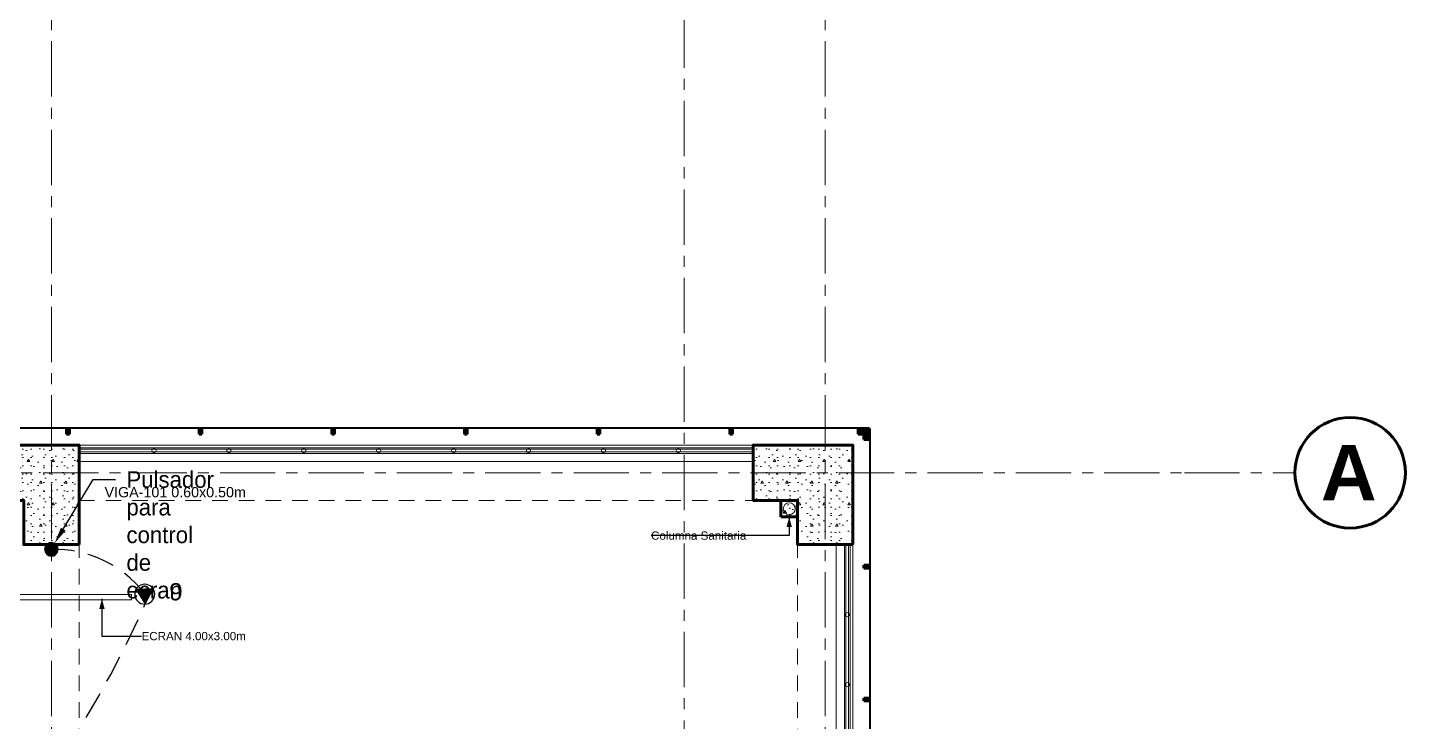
# Model space of a CAD drawing. Header units: inches. Extents: x -19 to 5698, y -728 to 92.
# Drawn here: x 414.1 to 426.57, y 37.4 to 43.67 of the extents above; entities that cross this region are included whole.
import ezdxf
from ezdxf import colors
from ezdxf.entities.mleader import LeaderData, LeaderLine
from ezdxf.math import Vec2, Vec3

# ---------------------------------------------------------------- set-up
doc = ezdxf.new("R2010")
doc.units = ezdxf.units.IN
doc.header["$MEASUREMENT"] = 0
doc.set_wipeout_variables(frame=1)
for name, pattern in [('HIDDEN', [0.375, 0.25, -0.125]), ('Hidden Line', [0.195611, 0.141111, -0.0545]), ('Punto & Raya', [0.65, 0.5, -0.075, 0, -0.075]), ('Wipeout_Contour', [1, 0, -1])]:
    doc.linetypes.add(name, pattern=pattern)
doc.layers.get('0').update_dxf_attribs({"color": 61})
for name, color, linetype, lineweight in [('00 conduct tomacorr', 120, 'HIDDEN', 30), ('00 IE LUZ EMERGENCIA', 253, 'Continuous', 0), ('CAJA DE PASO', 7, 'Continuous', 25)]:
    doc.layers.add(name, color=color, linetype=linetype, lineweight=lineweight)
for name, color, linetype in [('02 _ ARQ _ ALB _ Ejes Generales', 251, 'Continuous'), ('02 _ ARQ _ ALB _ Muros Interiores', 7, 'Continuous'), ('02 _ ARQ _ EQP _ Mobiliario interior', 7, 'Continuous'), ('02 _ ARQ _ ZON _ Espacio.3D', 7, 'Continuous'), ('08 _ STR _ EXT _ 06 Columnas', 7, 'Continuous'), ('08 _ STR _ EXT _ 07 Losa Aligerada', 7, 'Continuous'), ('08 _ STR _ EXT _ 09 Vigas', 251, 'Continuous'), ('Acabado - Muros', 7, 'Continuous'), ('Estructura - Carga', 7, 'Continuous'), ('IE-TOMACORRIENTES', 6, 'Continuous'), ('Interior - Escaleras & Barandillas', 7, 'Continuous'), ('INTERRUPTORES', 1, 'Continuous'), ('Marcador - Secciones', 7, 'Continuous'), ('MEP - HVAC', 7, 'Continuous'), ('Notas - Etiquetas', 7, 'Continuous')]:
    doc.layers.add(name, color=color, linetype=linetype)
doc.styles.add('Annotative', font='arial.ttf')
doc.styles.add('Estilo_Generado_1', font='swisseb.ttf')
doc.styles.add('Estilo_Generado_4', font='swisse.ttf')
doc.dimstyles.new('Estilo_Generado__8', dxfattribs={"dimtxt": 0.18, "dimasz": 0.0912, "dimexe": 0.18, "dimexo": 0.0625, "dimgap": 0, "dimtad": 0, "dimtih": 1, "dimtoh": 1, "dimdec": 4, "dimzin": 0, "dimdsep": 46, "dimcen": 0.09, "dimadec": 0, "dimazin": 0, "dimtfac": 1, "dimtdec": 4, "dimtmove": 0, "dimatfit": 3, "dimldrblk": 'ARROWHEAD_5', "dimfxl": 1, "dimtolj": 1, "dimtzin": 0, "dimarcsym": 0})
pattern_1 = [(0, (370.00008, 2e-08), (0, 0.3897114), [0.024375, -0.200625]), (0, (370.11258, 0.19486), (0, 0.3897114), [0.024375, -0.200625]), (60, (370.00008, 2e-08), (-0.3375, 0.1948557), [0.024375, -0.200625]), (60, (370.22508, 2e-08), (-0.3375, 0.1948557), [0.024375, -0.200625]), (120, (370.02445, 2e-08), (0.3375, 0.1948557), [0.024375, -0.200625]), (120, (370.24945, 2e-08), (0.3375, 0.1948557), [0.024375, -0.200625]), (0, (370.000076, 0.0375), (0, 0.075), [0, -0.075, 0, -0.1125]), (45, (370.037576, 0.0375), (-0.05303301, 0.05303301), [0, -0.05625, 0, -0.09375])]

# ---------------------------------------------------------------- blocks, each defined once
blk = doc.blocks.new('ARROWHEAD_5')
at = {"linetype": 'Continuous', "lineweight": 0}
blk.add_hatch(color=0, dxfattribs=at).paths.add_polyline_path([(-1, 0.2679), (0, 0), (-1, -0.2679)])
at = {"color": 0, "linetype": 'Continuous', "lineweight": 0}
blk.add_line((0, 0), (-1, 0), dxfattribs=at)
blk = doc.blocks.new('SALD. FUERZA')
blk.add_hatch(color=256).paths.add_polyline_path([(0.165, 0.049), (0.015, 0.049), (0.09, 0.179)])
for p, q in [((0.015, 0.049), (0.09, 0.179)), ((0.09, 0.179), (0.165, 0.049)), ((0.165, 0.049), (0.015, 0.049))]:
    blk.add_line(p, q)
blk.add_circle((0.09, 0.091), 0.0882)
blk = doc.blocks.new('INTERRUPTOR')
at = {"layer": 'INTERRUPTORES'}
h = blk.add_hatch(color=256, dxfattribs=at)
edge = h.paths.add_edge_path()
edge.add_ellipse((0, 0), major_axis=(0.0426, 0.0426), ratio=1, start_angle=0, end_angle=360)
blk.add_ellipse((0, 0), major_axis=(0.0426, 0.0426), ratio=1, start_param=5.497787, end_param=11.780972, dxfattribs=at)

msp = doc.modelspace()

# ---------------------------------------------------------------- hatches: boundary and pattern name
at = {"layer": 'Acabado - Muros', "linetype": 'Continuous', "lineweight": 9}
for points in [[(413.2751, 40.06), (413.2751, 40.05), (414.4651, 40.05), (414.4651, 40.06)], [(414.4751, 40.06), (414.4751, 40.05), (415.6651, 40.05), (415.6651, 40.06)], [(415.6751, 40.06), (415.6751, 40.05), (416.8651, 40.05), (416.8651, 40.06)], [(416.8751, 40.06), (416.8751, 40.05), (418.0651, 40.05), (418.0651, 40.06)], [(418.0751, 40.06), (418.0751, 40.05), (419.2651, 40.05), (419.2651, 40.06)], [(419.2751, 40.06), (419.2751, 40.05), (420.4651, 40.05), (420.4651, 40.06)], [(420.4751, 40.06), (420.4751, 40.05), (421.6651, 40.05), (421.6651, 40.06)], [(421.6751, 40.06), (421.6751, 40.05), (421.6901, 40.05), (421.6901, 40.06)], [(421.7301, 40.02), (421.7201, 40.02), (421.7201, 40.0055), (421.7301, 40.0055)], [(421.7301, 39.9955), (421.7201, 39.9955), (421.7201, 38.8055), (421.7301, 38.8055)], [(421.7301, 38.7955), (421.7201, 38.7955), (421.7201, 37.6055), (421.7301, 37.6055)], [(421.7301, 37.5955), (421.7201, 37.5955), (421.7201, 36.4055), (421.7301, 36.4055)]]:
    msp.add_hatch(color=250, dxfattribs=at).paths.add_polyline_path(points)
at = {"layer": 'Acabado - Muros', "linetype": 'Continuous', "lineweight": 0}
for points in [[(414.4576, 40), (414.4826, 40), (414.4826, 40.05), (414.4576, 40.05)], [(415.6576, 40), (415.6826, 40), (415.6826, 40.05), (415.6576, 40.05)], [(416.8576, 40), (416.8826, 40), (416.8826, 40.05), (416.8576, 40.05)], [(418.0576, 40), (418.0826, 40), (418.0826, 40.05), (418.0576, 40.05)], [(419.2576, 40), (419.2826, 40), (419.2826, 40.05), (419.2576, 40.05)], [(420.4576, 40), (420.4826, 40), (420.4826, 40.05), (420.4576, 40.05)], [(421.6201, 40), (421.7201, 40), (421.7201, 40.05), (421.6201, 40.05)], [(421.6576, 40), (421.6826, 40), (421.6826, 40.05), (421.6576, 40.05)], [(421.6701, 39.95), (421.7201, 39.95), (421.7201, 40.05), (421.6701, 40.05)], [(421.6701, 40.013), (421.6701, 39.988), (421.7201, 39.988), (421.7201, 40.013)], [(421.6701, 38.813), (421.6701, 38.788), (421.7201, 38.788), (421.7201, 38.813)], [(421.6701, 37.613), (421.6701, 37.588), (421.7201, 37.588), (421.7201, 37.613)]]:
    msp.add_hatch(color=254, dxfattribs=at).paths.add_polyline_path(points)
at = {"layer": 'Estructura - Carga', "linetype": 'Continuous', "lineweight": 13}
h = msp.add_hatch(dxfattribs=at)
h.set_pattern_fill('HORMIGÓN_ARMADO_0002', color=251, style=0, pattern_type=2)
h.set_pattern_definition([(0, (370.00008, 2e-08), (0, 0.3117692), [0.03, -0.15]), (0, (370.09008, 0.1559), (0, 0.3117692), [0.03, -0.15]), (60, (370.00008, 2e-08), (-0.27, 0.1558846), [0.03, -0.15]), (60, (370.18008, 2e-08), (-0.27, 0.1558846), [0.03, -0.15]), (120, (370.03008, 2e-08), (0.27, 0.1558846), [0.03, -0.15]), (120, (370.21008, 2e-08), (0.27, 0.1558846), [0.03, -0.15]), (0, (370.000076, 0.03), (0, 0.06), [0, -0.06, 0, -0.090000004]), (45, (370.030076, 0.03), (-0.04242641, 0.04242641), [0, -0.045, 0, -0.075000003])])
h.paths.add_polyline_path([(420.9201, 39.25), (421.0701, 39.25), (421.0701, 39.4), (420.9201, 39.4)])

# ---------------------------------------------------------------- linework, layer by layer
at = {"layer": '00 conduct tomacorr'}
for centre, radius, start, end in [((414.3444, 37.9207), 1.0373, 38.35065, 91.3426), ((406.2149, 42.4723), 9.8111, 313.80094, 335.88542)]:
    msp.add_arc(centre, radius, start, end, dxfattribs=at)
at = {"layer": '02 _ ARQ _ ALB _ Ejes Generales', "color": 251, "linetype": 'Punto & Raya', "lineweight": 13, "true_color": 0x636466}
for p, q in [((414.3201, 3.05), (414.3201, 44.9)), ((421.3201, 3.05), (421.3201, 44.9)), ((375.8455, 39.65), (424.5701, 39.65)), ((424.5701, 39.65), (425.5701, 39.65))]:
    msp.add_line(p, q, dxfattribs=at)
at = {"layer": '02 _ ARQ _ ALB _ Ejes Generales', "color": 7, "linetype": 'Continuous', "lineweight": 60}
msp.add_circle((426.0701, 39.65), 0.5, dxfattribs=at)
at = {"layer": '02 _ ARQ _ EQP _ Mobiliario interior', "color": 175, "linetype": 'Continuous', "lineweight": 13, "flags": 128}
msp.add_lwpolyline([(411.0451, 38.4999), (415.0451, 38.4999), (415.0451, 38.5499), (411.0451, 38.5499)], close=True, dxfattribs=at)
at = {"layer": '02 _ ARQ _ ZON _ Espacio.3D', "color": 254, "linetype": 'Continuous', "lineweight": 0, "flags": 128}
msp.add_lwpolyline([(414.0701, 31), (414.5701, 31), (414.5701, 29.75), (420.57, 29.75), (420.5701, 30.2), (421.0701, 30.2), (421.0701, 30.7), (421.42, 30.7), (421.42, 31.9), (422.7701, 31.8991), (422.7701, 32.7991), (421.42, 32.7991), (421.42, 39), (421.0701, 39), (421.0701, 39.4), (420.6701, 39.4), (420.67, 39.7505), (414.57, 39.7505), (414.5701, 39), (414.0701, 39)], dxfattribs=at)
at = {"layer": '08 _ STR _ EXT _ 07 Losa Aligerada', "color": 7, "linetype": 'Continuous', "lineweight": 18, "flags": 128}
msp.add_lwpolyline([(421.5701, 26.75), (421.5701, 29.7), (421.5701, 35.2005), (421.5701, 39.9), (413.6701, 39.9), (405.926, 39.9), (405.926, 40.9), (401.2189, 40.9), (401.2189, 39.9), (396.1353, 39.9), (396.1353, 40.6), (396.4817, 40.6), (396.4817, 40.8), (393.5701, 40.8), (393.5701, 39.9), (392.5702, 39.9)], dxfattribs=at)
at = {"layer": '08 _ STR _ EXT _ 09 Vigas', "color": 251, "linetype": 'Hidden Line', "lineweight": 13, "true_color": 0x636466}
for p, q in [((414.5701, 39.4), (421.0701, 39.4)), ((414.5701, 30.2), (414.5701, 39.4)), ((421.0701, 30.2), (421.0701, 39.4))]:
    msp.add_line(p, q, dxfattribs=at)
at = {"layer": 'Acabado - Muros', "color": 7, "linetype": 'Continuous', "lineweight": 60}
for p, q in [((414.4826, 40.05), (414.4576, 40.05)), ((414.4576, 40.05), (414.4576, 40)), ((414.4826, 40.05), (414.4826, 40)), ((415.6576, 40.05), (415.6576, 40)), ((415.6826, 40.05), (415.6576, 40.05)), ((415.6826, 40.05), (415.6826, 40)), ((416.8576, 40.05), (416.8576, 40)), ((416.8826, 40.05), (416.8576, 40.05)), ((416.8826, 40.05), (416.8826, 40)), ((418.0576, 40.05), (418.0576, 40)), ((418.0826, 40.05), (418.0576, 40.05)), ((418.0826, 40.05), (418.0826, 40)), ((419.2576, 40.05), (419.2576, 40)), ((419.2826, 40.05), (419.2576, 40.05)), ((419.2826, 40.05), (419.2826, 40)), ((420.4576, 40.05), (420.4576, 40)), ((420.4826, 40.05), (420.4576, 40.05)), ((420.4826, 40.05), (420.4826, 40)), ((421.6201, 40.05), (421.6201, 40)), ((421.7201, 40.05), (421.6201, 40.05)), ((421.6576, 40.05), (421.6576, 40)), ((421.6701, 40.05), (421.6576, 40.05)), ((421.6701, 40.05), (421.6701, 39.95)), ((421.6826, 40.05), (421.6826, 40)), ((421.7201, 40.05), (421.6826, 40.05)), ((421.7201, 40.05), (421.7201, 40.013)), ((421.7201, 40.05), (421.7201, 39.95)), ((414.4826, 40), (414.4576, 40)), ((415.6826, 40), (415.6576, 40)), ((416.8826, 40), (416.8576, 40)), ((418.0826, 40), (418.0576, 40)), ((419.2826, 40), (419.2576, 40)), ((420.4826, 40), (420.4576, 40)), ((421.7201, 40), (421.6201, 40)), ((421.6826, 40), (421.6576, 40)), ((421.6701, 40.013), (421.6701, 39.988)), ((421.7201, 40.013), (421.6701, 40.013)), ((421.7201, 39.988), (421.6701, 39.988)), ((421.7201, 39.95), (421.6701, 39.95)), ((421.7201, 40), (421.7201, 39.988)), ((421.6701, 38.813), (421.6701, 38.788)), ((421.7201, 38.813), (421.6701, 38.813)), ((421.7201, 38.788), (421.6701, 38.788)), ((421.7201, 38.813), (421.7201, 38.788)), ((421.6701, 37.613), (421.6701, 37.588)), ((421.7201, 37.613), (421.6701, 37.613)), ((421.7201, 37.588), (421.6701, 37.588)), ((421.7201, 37.613), (421.7201, 37.588))]:
    msp.add_line(p, q, dxfattribs=at)
at = {"layer": 'Acabado - Muros', "color": 7, "linetype": 'Continuous', "lineweight": 13, "flags": 128}
for points in [[(413.2751, 40.06), (413.2751, 40.05), (414.4651, 40.05), (414.4651, 40.06)], [(414.4751, 40.06), (414.4751, 40.05), (415.6651, 40.05), (415.6651, 40.06)], [(415.6751, 40.06), (415.6751, 40.05), (416.8651, 40.05), (416.8651, 40.06)], [(416.8751, 40.06), (416.8751, 40.05), (418.0651, 40.05), (418.0651, 40.06)], [(418.0751, 40.06), (418.0751, 40.05), (419.2651, 40.05), (419.2651, 40.06)], [(419.2751, 40.06), (419.2751, 40.05), (420.4651, 40.05), (420.4651, 40.06)], [(420.4751, 40.06), (420.4751, 40.05), (421.6651, 40.05), (421.6651, 40.06)], [(421.6751, 40.06), (421.6751, 40.05), (421.6901, 40.05), (421.6901, 40.06)], [(421.7301, 40.02), (421.7201, 40.02), (421.7201, 40.0055), (421.7301, 40.0055)], [(421.7301, 39.9955), (421.7201, 39.9955), (421.7201, 38.8055), (421.7301, 38.8055)], [(421.7301, 38.7955), (421.7201, 38.7955), (421.7201, 37.6055), (421.7301, 37.6055)], [(421.7301, 37.5955), (421.7201, 37.5955), (421.7201, 36.4055), (421.7301, 36.4055)]]:
    msp.add_lwpolyline(points, close=True, dxfattribs=at)
at = {"layer": 'Estructura - Carga', "color": 7, "linetype": 'Continuous', "lineweight": 80, "flags": 128}
msp.add_lwpolyline([(420.9201, 39.25), (421.0701, 39.25), (421.0701, 39.4), (420.9201, 39.4)], close=True, dxfattribs=at)
at = {"layer": 'MEP - HVAC', "color": 7, "linetype": 'Continuous', "lineweight": 13, "flags": 128}
msp.add_lwpolyline([(420.9951, 39.379, 1), (420.9951, 39.271, 1)], format="xyb", close=True, dxfattribs=at)

# ---------------------------------------------------------------- block references
at = {"layer": 'IE-TOMACORRIENTES'}
for name, p, xscale, yscale, zscale, rotation in [('INTERRUPTOR', (414.3201, 38.9577), -1.020774999999958, 1.020774999999958, 1.020774999999958, 267.6183079209521), ('SALD. FUERZA', (415.1359, 38.4245, 0), -1.020775000000015, 1.020775000000015, 1.020775000000015, 302.6763337954484)]:
    msp.add_blockref(name, p, dxfattribs=dict(at, xscale=xscale, yscale=yscale, zscale=zscale, rotation=rotation))

# ---------------------------------------------------------------- texts
at = {"layer": '00 IE LUZ EMERGENCIA', "style": 'Annotative'}
msp.add_attdef('9', (415.3865, 38.4959, 0), '', height=0.1562, dxfattribs=at)
at = {"layer": '02 _ ARQ _ ALB _ Ejes Generales', "color": 7, "lineweight": 30, "insert": (425.8049, 39.9), "char_height": 0.5, "attachment_point": 1, "style": 'Estilo_Generado_1'}
msp.add_mtext('\\A1;{\\pql;\\pt0;\\fSwis721 Ex BT|b1|i0|c0|p34;A}', dxfattribs=at)
at = {"layer": 'Notas - Etiquetas', "color": 171, "linetype": 'Continuous', "lineweight": 13, "insert": (414.8012, 39.4267), "char_height": 0.0925, "attachment_point": 7, "style": 'Estilo_Generado_4'}
msp.add_mtext('\\A1;{\\pql;\\fSwis721 Ex BT|b0|i0|c0|p34;VIGA-101\\fSwis721 Ex BT|b0|i0|c0|p34; \\fSwis721 Ex BT|b0|i0|c0|p34;0.60\\fSwis721 Ex BT|b0|i0|c0|p34;x\\fSwis721 Ex BT|b0|i0|c0|p34;0.50\\fSwis721 Ex BT|b0|i0|c0|p34;m}', dxfattribs=at)
at = {"layer": 'Notas - Etiquetas', "color": 5, "linetype": 'Continuous', "lineweight": 35, "char_height": 0.075, "attachment_point": 4, "style": 'Estilo_Generado_4'}
for s, insert in [('\\A1;{\\pql;\\fSwis721 Ex BT|b0|i0|c0|p34;Columna Sanitaria}', (419.7453, 39.0811)), ('\\A1;{\\pql;\\fSwis721 Ex BT|b0|i0|c0|p34;ECRAN 4.00x3.00m}', (415.1361, 38.1726))]:
    msp.add_mtext(s, dxfattribs=dict(at, insert=insert))

# ---------------------------------------------------------------- leaders
at = {"layer": 'CAJA DE PASO', "color": 7}
ml = msp.add_multileader_mtext('Standard', dxfattribs=at)
ml.set_content('Pulsador para control de ecran', color=7)
ml.set_leader_properties()
ml.build(insert=Vec2(0, 0))
ml.multileader.update_dxf_attribs({"dogleg_length": 2, "arrow_head_size": 0.15, "scale": 0.1})
ctx = ml.context
ctx.base_point, ctx.scale, ctx.char_height, ctx.arrow_head_size, ctx.landing_gap_size, ctx.plane_origin = Vec3(414.8991, 39.5875, 0.3264), 0.1, 0.15, 0.15, 0.1, Vec3(414.4336, 39.3331, 0.3264)
notes = []
notes.append((ctx, [(0, (1, 1, 0), (414.6991, 39.5875, 0.3264), (1, 0), 0.2, [(0, [(414.3492, 39.0118, 0.3264)], 0, [])])]))
ctx.mtext.insert, ctx.mtext.width, ctx.mtext.flow_direction = Vec3(414.9991, 39.6637, 0.3264), 1.532757, 5
at = {"layer": 'Notas - Etiquetas', "color": 144, "linetype": 'Continuous', "lineweight": 13, "annotation_type": 0, "has_hookline": 1}
for points, hookline_direction, text_width in [([(420.9951, 39.25), (420.9951, 39.0811), (419.7453, 39.0811)], 1, 1.0171), ([(414.7774, 38.5098), (414.7774, 38.1726), (415.1361, 38.1726)], 0, 1.0892)]:
    msp.add_leader(points, dimstyle='Estilo_Generado__8', dxfattribs=dict(at, hookline_direction=hookline_direction, text_width=text_width))
for ctx, leaders in notes:
    for number, flags, end, landing, length, lines in leaders:
        leader = LeaderData()
        leader.index, (leader.has_last_leader_line, leader.has_dogleg_vector, leader.attachment_direction) = number, flags
        leader.last_leader_point, leader.dogleg_vector, leader.dogleg_length = Vec3(end), Vec3(landing), length
        for number, points, colour, breaks in lines:
            line = LeaderLine()
            line.index, line.vertices, line.color, line.breaks = number, Vec3.list(points), colors.encode_raw_color(colour), breaks
            leader.lines.append(line)
        ctx.leaders.append(leader)

# ---------------------------------------------------------------- next in the draw order: wipeouts: each hides what was drawn before it
at = {"color": 254, "linetype": 'Wipeout_Contour', "lineweight": 0, "ltscale": 13056.396276}
msp.add_wipeout([(414.5701, 39.75), (420.6701, 39.75), (420.6701, 39.9), (414.5701, 39.9)], dxfattribs=at).dxf.layer = '02 _ ARQ _ ALB _ Muros Interiores'
at = {"color": 254, "linetype": 'Wipeout_Contour', "lineweight": 0, "ltscale": 13071.76906}
msp.add_wipeout([(421.4201, 39), (421.4201, 35.2005), (421.5701, 35.2005), (421.5701, 39)], dxfattribs=at).dxf.layer = '02 _ ARQ _ ALB _ Muros Interiores'

# ---------------------------------------------------------------- next in the draw order: hatches: boundary and pattern name
at = {"layer": '08 _ STR _ EXT _ 06 Columnas', "linetype": 'Continuous', "lineweight": 9}
h = msp.add_hatch(dxfattribs=at)
h.set_pattern_fill('HORMIGÓN_EN_MASA_0002', style=0, pattern_type=2)
h.set_pattern_definition(pattern_1)
h.paths.add_polyline_path([(414.5701, 39), (414.5701, 39.9), (413.6701, 39.9), (413.6701, 39.4), (414.0701, 39.4), (414.0701, 39)])
h = msp.add_hatch(dxfattribs=at)
h.set_pattern_fill('HORMIGÓN_EN_MASA_0002', style=0, pattern_type=2)
h.set_pattern_definition(pattern_1)
h.paths.add_polyline_path([(421.5701, 39), (421.5701, 39.9), (420.6701, 39.9), (420.6701, 39.4), (421.0701, 39.4), (421.0701, 39)])

# ---------------------------------------------------------------- next in the draw order: linework, layer by layer
at = {"layer": '02 _ ARQ _ ALB _ Muros Interiores', "color": 7, "linetype": 'Continuous', "lineweight": 13, "flags": 128}
for points in [[(420.6701, 39.9), (414.5701, 39.9)], [(414.5701, 39.75), (420.6701, 39.75)], [(421.4201, 39), (421.4201, 35.2005)], [(421.5701, 35.2005), (421.5701, 39)]]:
    msp.add_lwpolyline(points, dxfattribs=at)
at = {"layer": '08 _ STR _ EXT _ 06 Columnas', "color": 7, "linetype": 'Continuous', "lineweight": 80, "flags": 128}
for points in [[(414.5701, 39), (414.5701, 39.9), (413.6701, 39.9), (413.6701, 39.4), (414.0701, 39.4), (414.0701, 39)], [(421.5701, 39), (421.5701, 39.9), (420.6701, 39.9), (420.6701, 39.4), (421.0701, 39.4), (421.0701, 39)]]:
    msp.add_lwpolyline(points, close=True, dxfattribs=at)
at = {"layer": '08 _ STR _ EXT _ 09 Vigas', "color": 251, "linetype": 'Hidden Line', "lineweight": 13, "true_color": 0x636466}
for p, q in [((379.07, 39.9), (421.5701, 39.9)), ((414.5701, 39.9), (414.0701, 39.9)), ((421.5701, 7.2), (421.5701, 39.9))]:
    msp.add_line(p, q, dxfattribs=at)
at = {"layer": 'Interior - Escaleras & Barandillas', "color": 161, "linetype": 'Continuous', "lineweight": 13, "flags": 128}
for points in [[(414.5701, 39.875), (414.5701, 39.825), (420.6701, 39.825), (420.6701, 39.875)], [(414.5701, 39.8625), (414.5701, 39.8375), (420.6701, 39.8375), (420.6701, 39.8625)], [(414.5701, 39.8625), (414.5701, 39.8375), (420.6701, 39.8375), (420.6701, 39.8625)], [(414.5701, 39.8625), (414.5701, 39.8375), (420.6701, 39.8375), (420.6701, 39.8625)], [(421.5451, 39), (421.4951, 39), (421.4951, 35.2005), (421.5451, 35.2005)], [(421.5326, 39), (421.5076, 39), (421.5076, 35.2005), (421.5326, 35.2005)], [(421.5326, 39), (421.5076, 39), (421.5076, 35.2005), (421.5326, 35.2005)], [(421.5326, 39), (421.5076, 39), (421.5076, 35.2005), (421.5326, 35.2005)]]:
    msp.add_lwpolyline(points, close=True, dxfattribs=at)
for points in [[(415.2478, 39.8313, 1), (415.2478, 39.8688, 1)], [(415.9256, 39.8313, 1), (415.9256, 39.8688, 1)], [(416.6034, 39.8313, 1), (416.6034, 39.8688, 1)], [(417.2812, 39.8313, 1), (417.2812, 39.8688, 1)], [(417.9589, 39.8313, 1), (417.9589, 39.8688, 1)], [(418.6367, 39.8313, 1), (418.6367, 39.8688, 1)], [(419.3145, 39.8313, 1), (419.3145, 39.8688, 1)], [(419.9923, 39.8313, 1), (419.9923, 39.8688, 1)], [(421.5013, 38.3667, 1), (421.5388, 38.3667, 1)], [(421.5013, 37.7335, 1), (421.5388, 37.7335, 1)]]:
    msp.add_lwpolyline(points, format="xyb", close=True, dxfattribs=at)
at = {"layer": 'Marcador - Secciones', "color": 251, "linetype": 'Punto & Raya', "lineweight": 13, "true_color": 0x636466}
msp.add_line((420.0455, 46.2111), (420.0455, 0.9472), dxfattribs=at)

doc.saveas('drawing.dxf')
